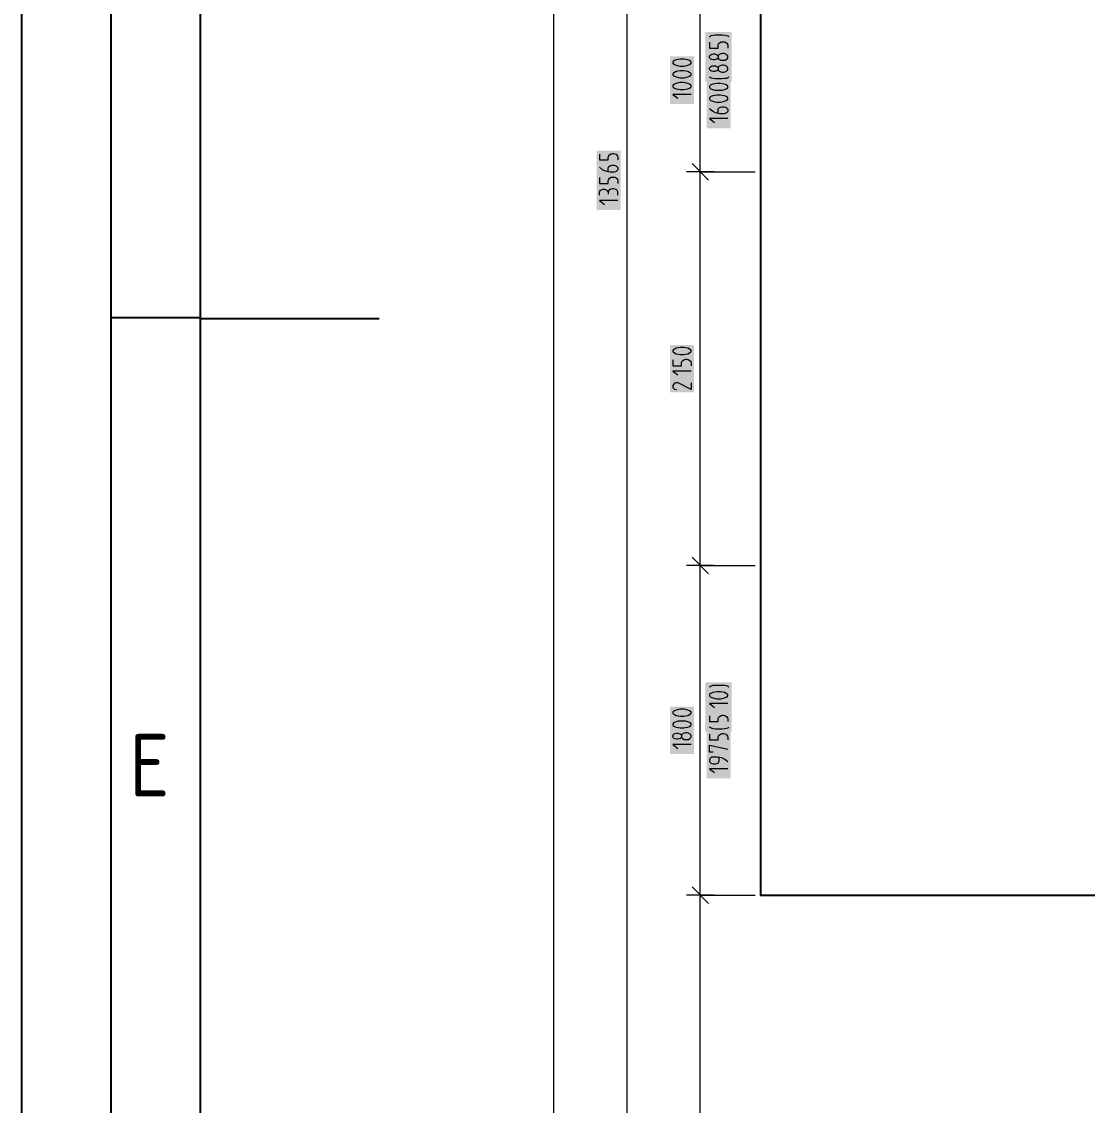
# Model space of a CAD drawing. Header units: millimetres. Extents: x 0 to 594, y 0 to 420.
# Drawn here: x 0 to 59.6, y 166 to 226.6 of the extents above; entities that cross this region are included whole.
import ezdxf

# ---------------------------------------------------------------- set-up
doc = ezdxf.new("R2010")
doc.units = ezdxf.units.MM
doc.header["$LTSCALE"] = 8
for name, color, linetype in [('035', 5, 'Continuous'), ('07', 7, 'Continuous'), ('PDF_Koty delkove', 7, 'Continuous'), ('PDF_Obecne 0.25', 7, 'Continuous')]:
    doc.layers.add(name, color=color, linetype=linetype)
doc.styles.add('ISO Proportional', font='isocp.shx')

# ---------------------------------------------------------------- blocks, each defined once
blk = doc.blocks.new('IEC_border_a2')
at = {"layer": '035'}
for p, q in [((10, 10), (10, 410)), ((9.983, 210.038), (5, 210.038))]:
    blk.add_line(p, q, dxfattribs=at)
blk.add_lwpolyline([(0, 420), (594, 420), (594, 0), (0, 0)], close=True, dxfattribs=at)
at = {"layer": '07'}
blk.add_line((10, 210), (20, 210), dxfattribs=at)
blk.add_lwpolyline([(5, 415), (589, 415), (589, 5), (5, 5)], close=True, dxfattribs=at)
at = {"layer": '035', "style": 'ISO Proportional'}
blk.add_text('E', height=3.5, dxfattribs=at).set_placement((6.017, 183.254))

msp = doc.modelspace()

# ---------------------------------------------------------------- linework, layer by layer
at = {"layer": 'PDF_Koty delkove', "lineweight": 18}
for points in [[(29.763, 131.814), (29.763, 360.489)], [(33.863, 131.814), (33.863, 148.214), (33.863, 287.254), (33.863, 344.089), (33.863, 360.489)], [(37.963, 131.814), (37.963, 134.994), (37.963, 135.514), (37.963, 137.964), (37.963, 144.865), (37.963, 145.067), (37.963, 148.214), (37.963, 152.989), (37.963, 153.051), (37.963, 160.577), (37.963, 160.893), (37.963, 169.601), (37.963, 170.217), (37.963, 173.721), (37.963, 174.474), (37.963, 177.737), (37.963, 180.396), (37.963, 181.372), (37.963, 196.186), (37.963, 218.221), (37.963, 228.47), (37.963, 248.97), (37.963, 267.42), (37.963, 287.254)], [(38.475, 225.77), (38.509, 225.798), (38.578, 225.839), (38.679, 225.866), (38.816, 225.88), (39.158, 225.88), (39.329, 225.866), (39.431, 225.852), (39.5, 225.825), (39.568, 225.77)], [(38.475, 225.47), (38.475, 225.142), (38.953, 225.142), (38.953, 225.278), (38.988, 225.374), (39.039, 225.429), (39.124, 225.483), (39.192, 225.497), (39.26, 225.497), (39.329, 225.483), (39.397, 225.456), (39.448, 225.415), (39.483, 225.36), (39.5, 225.278), (39.5, 225.142)], [(37.039, 224.523), (36.834, 224.523), (36.733, 224.509), (36.613, 224.482), (36.51, 224.441), (36.442, 224.387), (36.425, 224.359), (36.425, 224.305), (36.442, 224.277), (36.51, 224.222)], [(36.51, 224.222), (36.613, 224.181), (36.733, 224.153), (36.834, 224.139), (37.039, 224.139), (37.142, 224.153), (37.262, 224.181), (37.364, 224.222), (37.433, 224.277), (37.45, 224.305), (37.45, 224.359), (37.433, 224.387), (37.364, 224.441), (37.262, 224.482), (37.142, 224.509), (37.039, 224.523)], [(38.953, 224.595), (38.935, 224.568), (38.884, 224.527), (38.816, 224.499), (38.748, 224.486), (38.679, 224.486), (38.611, 224.499), (38.543, 224.527), (38.492, 224.581), (38.475, 224.622), (38.475, 224.677), (38.492, 224.718), (38.543, 224.773), (38.611, 224.8), (38.679, 224.814), (38.748, 224.814), (38.816, 224.8), (38.884, 224.773), (38.935, 224.732), (38.953, 224.704)], [(39.26, 224.841), (39.192, 224.841), (39.107, 224.827), (39.021, 224.786), (38.97, 224.732), (38.953, 224.704), (38.953, 224.595), (38.97, 224.568), (39.021, 224.513), (39.107, 224.472), (39.192, 224.458), (39.26, 224.458), (39.345, 224.472), (39.431, 224.513), (39.483, 224.568), (39.5, 224.622)], [(39.5, 224.622), (39.5, 224.677), (39.483, 224.732), (39.431, 224.786), (39.345, 224.827), (39.26, 224.841)], [(38.953, 223.939), (38.935, 223.912), (38.884, 223.871), (38.816, 223.843), (38.748, 223.83), (38.679, 223.83), (38.611, 223.843), (38.543, 223.871), (38.492, 223.925), (38.475, 223.966), (38.475, 224.021), (38.492, 224.062), (38.543, 224.117), (38.611, 224.144), (38.679, 224.158), (38.748, 224.158), (38.816, 224.144), (38.884, 224.117), (38.935, 224.076), (38.953, 224.048)], [(38.97, 224.076), (38.953, 224.048), (38.953, 223.939), (38.97, 223.912), (39.021, 223.857), (39.107, 223.816), (39.192, 223.802), (39.26, 223.802), (39.345, 223.816), (39.431, 223.857), (39.483, 223.912), (39.5, 223.966), (39.5, 224.021), (39.483, 224.076), (39.431, 224.13), (39.345, 224.171), (39.26, 224.185)], [(39.26, 224.185), (39.192, 224.185), (39.107, 224.171), (39.021, 224.13), (38.97, 224.076)], [(37.039, 223.209), (36.834, 223.209), (36.733, 223.195), (36.613, 223.168), (36.51, 223.127), (36.442, 223.073), (36.425, 223.045), (36.425, 222.99)], [(36.425, 222.99), (36.442, 222.963), (36.51, 222.908), (36.613, 222.867), (36.733, 222.839), (36.834, 222.825), (37.039, 222.825), (37.142, 222.839), (37.262, 222.867), (37.364, 222.908), (37.433, 222.963), (37.45, 222.99), (37.45, 223.045), (37.433, 223.073), (37.364, 223.127), (37.262, 223.168), (37.142, 223.195), (37.039, 223.209)], [(39.568, 223.529), (39.5, 223.474), (39.431, 223.447), (39.329, 223.433), (39.158, 223.419), (38.816, 223.419), (38.679, 223.433), (38.578, 223.461), (38.509, 223.502), (38.475, 223.529)], [(37.45, 222.552), (36.425, 222.552), (36.698, 222.333)], [(39.089, 222.507), (38.884, 222.507), (38.783, 222.493), (38.663, 222.466), (38.56, 222.425), (38.492, 222.371), (38.475, 222.343), (38.475, 222.289), (38.492, 222.261), (38.56, 222.207), (38.663, 222.166), (38.783, 222.138)], [(38.783, 222.138), (38.884, 222.124), (39.089, 222.124), (39.192, 222.138), (39.312, 222.166), (39.414, 222.207), (39.483, 222.261), (39.5, 222.289), (39.5, 222.343), (39.483, 222.371), (39.414, 222.425), (39.312, 222.466), (39.192, 222.493), (39.089, 222.507)], [(38.953, 221.496), (38.953, 221.687), (38.97, 221.742), (39.004, 221.783), (39.039, 221.81), (39.089, 221.837), (39.158, 221.851), (39.294, 221.851), (39.363, 221.837), (39.414, 221.81), (39.448, 221.783), (39.483, 221.742), (39.5, 221.687), (39.5, 221.633), (39.483, 221.578), (39.448, 221.537), (39.414, 221.51), (39.363, 221.482), (39.294, 221.468), (39.055, 221.468), (38.816, 221.523), (38.645, 221.605), (38.475, 221.742)], [(39.5, 221.195), (38.475, 221.195), (38.748, 220.977)], [(32.325, 219.213), (32.325, 218.884), (32.803, 218.884), (32.803, 219.021), (32.838, 219.117), (32.889, 219.172), (32.974, 219.226), (33.042, 219.24), (33.11, 219.24), (33.179, 219.226), (33.247, 219.199), (33.298, 219.158), (33.333, 219.103), (33.35, 219.021), (33.35, 218.884)], [(32.667, 218.254), (32.495, 218.336), (32.325, 218.473)], [(32.803, 218.227), (32.803, 218.418), (32.82, 218.473), (32.854, 218.514), (32.889, 218.542), (32.939, 218.569), (33.008, 218.583), (33.144, 218.583), (33.213, 218.569), (33.264, 218.542), (33.298, 218.514), (33.333, 218.473), (33.35, 218.418), (33.35, 218.364), (33.333, 218.309), (33.298, 218.268), (33.264, 218.241), (33.213, 218.213), (33.144, 218.199), (32.905, 218.199), (32.667, 218.254)], [(38.424, 217.759), (37.501, 218.682)], [(32.325, 217.899), (32.325, 217.57), (32.803, 217.57), (32.803, 217.707), (32.838, 217.802), (32.889, 217.857), (32.974, 217.912), (33.042, 217.926), (33.11, 217.926), (33.179, 217.912), (33.247, 217.885), (33.298, 217.843), (33.333, 217.789), (33.35, 217.707), (33.35, 217.57)], [(38.731, 218.221), (37.963, 218.221), (37.194, 218.221)], [(37.963, 218.221), (38.417, 218.221), (38.434, 218.221), (38.554, 218.221), (38.572, 218.221), (38.664, 218.221), (38.682, 218.221), (39.025, 218.221), (39.042, 218.221), (39.596, 218.221), (39.603, 218.221), (41.038, 218.221)], [(32.325, 216.913), (32.325, 217.077), (32.342, 217.132), (32.376, 217.186), (32.428, 217.214)], [(32.428, 217.214), (32.529, 217.241), (32.598, 217.241), (32.7, 217.214), (32.769, 217.159), (32.803, 217.077), (32.803, 216.968)], [(33.35, 216.913), (33.35, 217.104), (33.315, 217.172), (33.264, 217.228), (33.179, 217.255), (33.11, 217.269), (33.042, 217.269), (32.957, 217.255), (32.889, 217.228), (32.838, 217.172), (32.803, 217.077)], [(33.35, 216.612), (32.325, 216.612), (32.598, 216.393)], [(36.425, 207.697), (36.425, 207.368), (36.903, 207.368), (36.903, 207.505), (36.938, 207.601), (36.989, 207.656), (37.074, 207.71), (37.142, 207.724), (37.21, 207.724), (37.279, 207.71), (37.347, 207.683), (37.398, 207.642), (37.433, 207.588), (37.45, 207.505), (37.45, 207.368)], [(37.45, 207.067), (36.425, 207.067), (36.698, 206.848)], [(37.45, 206.41), (37.45, 206.026), (36.766, 206.383), (36.698, 206.41), (36.595, 206.41), (36.528, 206.383), (36.476, 206.342), (36.442, 206.301), (36.425, 206.246), (36.425, 206.191), (36.442, 206.136), (36.476, 206.095), (36.528, 206.054)], [(36.528, 206.054), (36.629, 206.026)], [(38.424, 195.725), (37.501, 196.648)], [(38.731, 196.186), (37.963, 196.186), (37.194, 196.186)], [(37.963, 196.186), (38.205, 196.186), (38.217, 196.186), (38.306, 196.186), (38.319, 196.186), (38.387, 196.186), (38.401, 196.186), (38.654, 196.186), (38.666, 196.186), (39.076, 196.186), (39.08, 196.186), (41.038, 196.186)], [(38.475, 189.386), (38.509, 189.413), (38.578, 189.454), (38.679, 189.482), (38.816, 189.495), (39.158, 189.495), (39.329, 189.482), (39.431, 189.468), (39.5, 189.441), (39.568, 189.386)], [(39.5, 188.457), (38.475, 188.457), (38.748, 188.238)], [(37.039, 187.482), (36.834, 187.482), (36.733, 187.468), (36.613, 187.441), (36.51, 187.4), (36.442, 187.346), (36.425, 187.318), (36.425, 187.263), (36.442, 187.236), (36.51, 187.181), (36.613, 187.14), (36.733, 187.112), (36.834, 187.098), (37.039, 187.098), (37.142, 187.112), (37.262, 187.14), (37.364, 187.181), (37.433, 187.236), (37.45, 187.263), (37.45, 187.318), (37.433, 187.346), (37.364, 187.4), (37.262, 187.441), (37.142, 187.468), (37.039, 187.482)], [(38.475, 187.774), (38.475, 187.446), (38.953, 187.446), (38.953, 187.582), (38.988, 187.678), (39.039, 187.733), (39.124, 187.787), (39.192, 187.801), (39.26, 187.801), (39.329, 187.787), (39.397, 187.76), (39.448, 187.719)], [(39.448, 187.719), (39.483, 187.664), (39.5, 187.582), (39.5, 187.446)], [(36.903, 186.579), (36.885, 186.551), (36.834, 186.51), (36.766, 186.483), (36.698, 186.469), (36.629, 186.469), (36.562, 186.483), (36.493, 186.51), (36.442, 186.565), (36.425, 186.606), (36.425, 186.661), (36.442, 186.702), (36.493, 186.757), (36.562, 186.784), (36.629, 186.798), (36.698, 186.798), (36.766, 186.784), (36.834, 186.757), (36.885, 186.716), (36.903, 186.689)], [(39.568, 187.145), (39.5, 187.09), (39.431, 187.063), (39.329, 187.049), (39.158, 187.035), (38.816, 187.035), (38.679, 187.049), (38.578, 187.077), (38.509, 187.118), (38.475, 187.145)], [(38.475, 186.752), (38.475, 186.424), (38.953, 186.424), (38.953, 186.561), (38.988, 186.656), (39.039, 186.711), (39.124, 186.765), (39.192, 186.779), (39.26, 186.779), (39.329, 186.765), (39.397, 186.738), (39.448, 186.697), (39.483, 186.643), (39.5, 186.561), (39.5, 186.424)], [(37.45, 186.168), (36.425, 186.168), (36.698, 185.949)], [(38.679, 185.74), (38.475, 185.74), (38.475, 186.123), (39.5, 185.905)], [(38.492, 185.358), (38.475, 185.303), (38.475, 185.249), (38.492, 185.194), (38.526, 185.153), (38.56, 185.126), (38.611, 185.098), (38.679, 185.084), (38.816, 185.084), (38.884, 185.098), (38.953, 185.126), (39.004, 185.194), (39.021, 185.249), (39.021, 185.44)], [(39.5, 185.194), (39.329, 185.331), (39.158, 185.413), (38.919, 185.467), (38.679, 185.467), (38.611, 185.453), (38.56, 185.426), (38.526, 185.399), (38.492, 185.358)], [(39.5, 184.811), (38.475, 184.811), (38.748, 184.593)], [(38.731, 177.737), (37.963, 177.737), (37.194, 177.737)], [(38.424, 177.275), (37.501, 178.198)], [(37.963, 177.737), (38.027, 177.737), (38.035, 177.737), (38.098, 177.737), (38.107, 177.737), (38.155, 177.737), (38.165, 177.737), (38.343, 177.737), (38.352, 177.737), (38.64, 177.737), (38.643, 177.737), (39.357, 177.737), (39.388, 177.737), (41.038, 177.737)]]:
    msp.add_lwpolyline(points, dxfattribs=at)
for points in [[(37.039, 223.866), (36.834, 223.866), (36.733, 223.852), (36.613, 223.825), (36.51, 223.784), (36.442, 223.73), (36.425, 223.702), (36.425, 223.648), (36.442, 223.62), (36.51, 223.565), (36.613, 223.524), (36.733, 223.496), (36.834, 223.482), (37.039, 223.482), (37.142, 223.496), (37.262, 223.524), (37.364, 223.565), (37.433, 223.62), (37.45, 223.648), (37.45, 223.702), (37.433, 223.73), (37.364, 223.784), (37.262, 223.825), (37.142, 223.852)], [(39.089, 223.163), (38.884, 223.163), (38.783, 223.149), (38.663, 223.122), (38.56, 223.081), (38.492, 223.027), (38.475, 222.999), (38.475, 222.945), (38.492, 222.917), (38.56, 222.863), (38.663, 222.822), (38.783, 222.794), (38.884, 222.78), (39.089, 222.78), (39.192, 222.794), (39.312, 222.822), (39.414, 222.863), (39.483, 222.917), (39.5, 222.945), (39.5, 222.999), (39.483, 223.027), (39.414, 223.081), (39.312, 223.122), (39.192, 223.149)], [(37.039, 208.381), (36.834, 208.381), (36.733, 208.367), (36.613, 208.34), (36.51, 208.299), (36.442, 208.245), (36.425, 208.217), (36.425, 208.163), (36.442, 208.135), (36.51, 208.08), (36.613, 208.039), (36.733, 208.011), (36.834, 207.997), (37.039, 207.997), (37.142, 208.011), (37.262, 208.039), (37.364, 208.08), (37.433, 208.135), (37.45, 208.163), (37.45, 208.217), (37.433, 208.245), (37.364, 208.299), (37.262, 208.34), (37.142, 208.367)], [(39.089, 189.113), (38.884, 189.113), (38.783, 189.099), (38.663, 189.072), (38.56, 189.031), (38.492, 188.976), (38.475, 188.949), (38.475, 188.894), (38.492, 188.867), (38.56, 188.812), (38.663, 188.771), (38.783, 188.744), (38.884, 188.73), (39.089, 188.73), (39.192, 188.744), (39.312, 188.771), (39.414, 188.812), (39.483, 188.867), (39.5, 188.894), (39.5, 188.949), (39.483, 188.976), (39.414, 189.031), (39.312, 189.072), (39.192, 189.099)], [(37.039, 188.139), (36.834, 188.139), (36.733, 188.125), (36.613, 188.098), (36.51, 188.057), (36.442, 188.003), (36.425, 187.975), (36.425, 187.921), (36.442, 187.893), (36.51, 187.838), (36.613, 187.797), (36.733, 187.769), (36.834, 187.755), (37.039, 187.755), (37.142, 187.769), (37.262, 187.797), (37.364, 187.838), (37.433, 187.893), (37.45, 187.921), (37.45, 187.975), (37.433, 188.003), (37.364, 188.057), (37.262, 188.098), (37.142, 188.125)], [(37.21, 186.825), (37.142, 186.825), (37.057, 186.811), (36.971, 186.771), (36.92, 186.716), (36.903, 186.689), (36.903, 186.579), (36.92, 186.551), (36.971, 186.496), (37.057, 186.455), (37.142, 186.441), (37.21, 186.441), (37.295, 186.455), (37.381, 186.496), (37.433, 186.551), (37.45, 186.606), (37.45, 186.661), (37.433, 186.716), (37.381, 186.771), (37.295, 186.811)]]:
    msp.add_lwpolyline(points, close=True, dxfattribs=at)
at = {"layer": 'PDF_Koty delkove', "color": 7, "lineweight": 18, "true_color": 0xffffff, "transparency": 33554559}
for points in [[(39.722, 223.265), (39.722, 226.033), (38.253, 223.265), (38.253, 226.033)], [(37.604, 222.015), (37.604, 224.676), (36.271, 222.015), (36.271, 224.676)], [(39.654, 220.658), (39.654, 223.316), (38.321, 220.658), (38.321, 223.316)], [(33.504, 216.074), (33.504, 219.393), (32.171, 216.074), (32.171, 219.393)], [(37.604, 205.873), (37.604, 208.534), (36.271, 205.873), (36.271, 208.534)], [(39.722, 186.881), (39.722, 189.649), (38.253, 186.881), (38.253, 189.649)], [(37.604, 185.631), (37.604, 188.292), (36.271, 185.631), (36.271, 188.292)], [(39.654, 184.274), (39.654, 186.932), (38.321, 184.274), (38.321, 186.932)]]:
    msp.add_solid(points, dxfattribs=at)
at = {"layer": 'PDF_Obecne 0.25', "lineweight": 25}
msp.add_lwpolyline([(61.629, 287.254), (41.334, 287.254), (41.334, 177.737), (61.629, 177.737)], dxfattribs=at)

# ---------------------------------------------------------------- block references
msp.add_blockref('IEC_border_a2', (0, 0))

doc.saveas('drawing.dxf')
